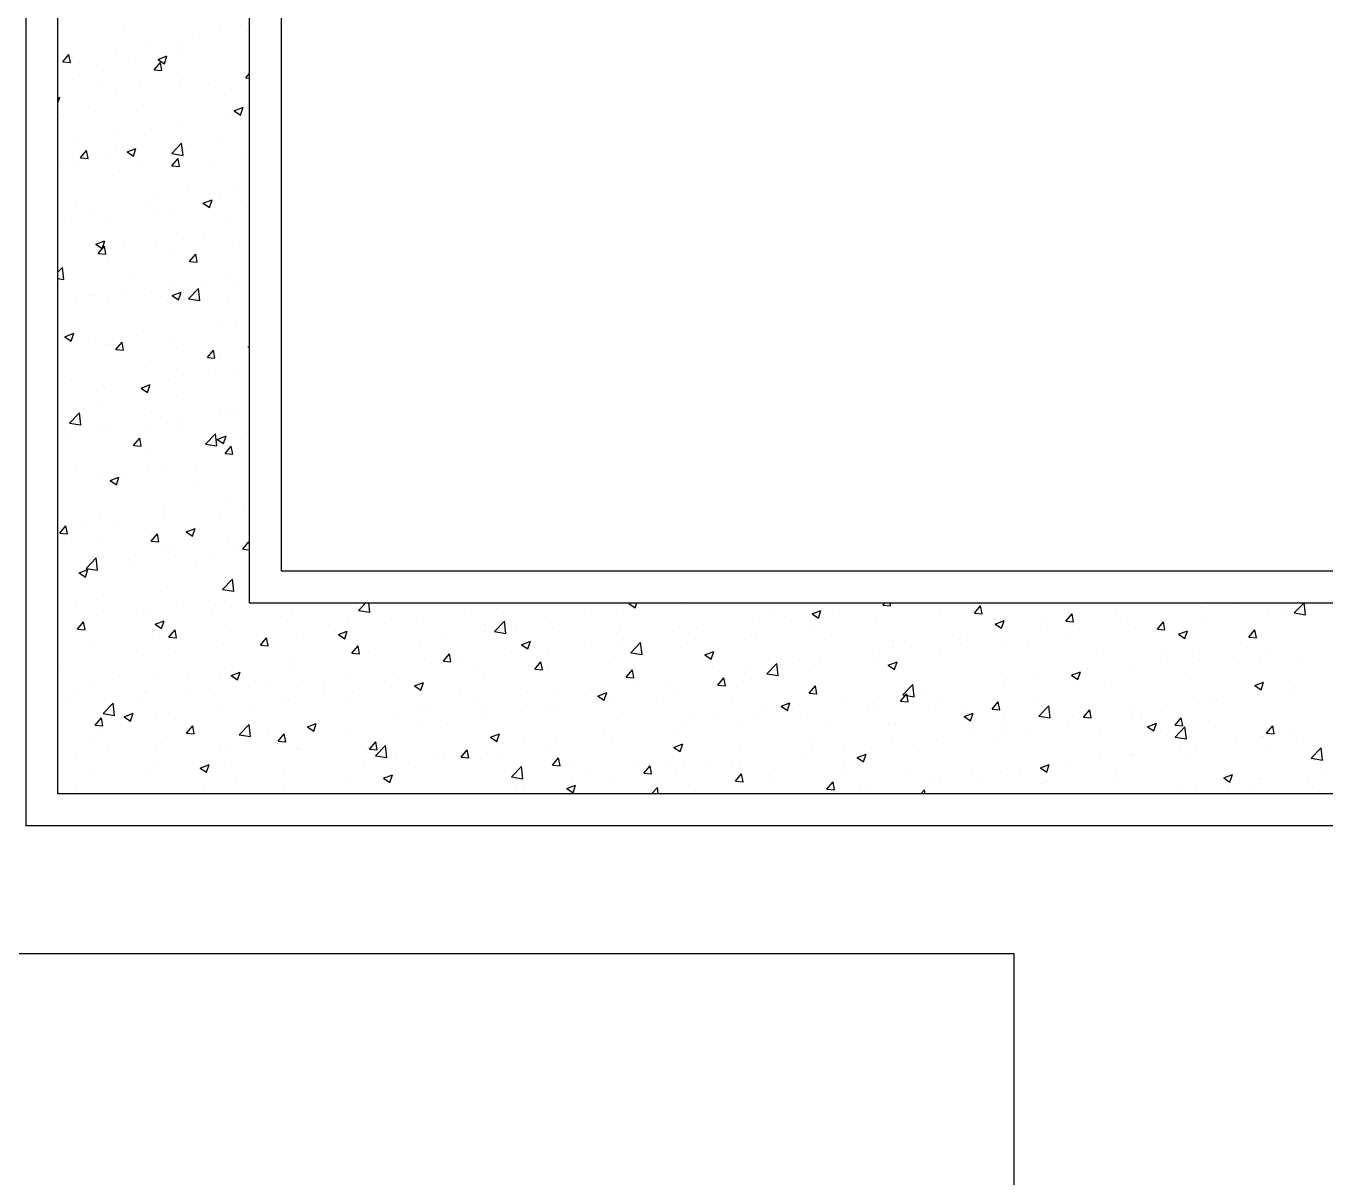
# Model space of a CAD drawing. Header units: inches. Extents: x 182687 to 187672, y -88924 to -84846.
# Drawn here: x 182908.87 to 182948.77, y -87516.25 to -87480.92 of the extents above; entities that cross this region are included whole.
import ezdxf

# ---------------------------------------------------------------- set-up
doc = ezdxf.new("R2010")
doc.units = ezdxf.units.IN
doc.header["$MEASUREMENT"] = 0

msp = doc.modelspace()

# ---------------------------------------------------------------- linework, layer by layer
for p, q in [((182908.874, -87505.468), (182908.874, -87435.033)), ((182909.852, -87504.489), (182909.852, -87436.011)), ((182915.722, -87441.881), (182915.722, -87498.62)), ((182916.7, -87442.859), (182916.7, -87497.642)), ((182916.7, -87497.642), (182971.483, -87497.642)), ((182915.722, -87498.62), (182972.461, -87498.62)), ((182978.33, -87504.489), (182909.852, -87504.489)), ((182979.309, -87505.468), (182908.874, -87505.468))]:
    msp.add_line(p, q)
at = {"linetype": 'Continuous'}
for p, q in [((182911.903, -87481.081), (182911.903, -87481.081)), ((182913.633, -87481.35), (182913.633, -87481.35)), ((182913.992, -87481.17), (182913.992, -87481.17)), ((182914.854, -87481.087), (182914.854, -87481.087)), ((182915.666, -87481.056), (182915.666, -87481.056)), ((182911.657, -87481.6), (182911.657, -87481.6)), ((182912.572, -87481.479), (182912.572, -87481.479)), ((182910.003, -87482.016), (182910.192, -87481.791)), ((182910.003, -87482.016), (182910.237, -87482.036)), ((182910.237, -87482.036), (182910.192, -87481.791)), ((182910.29, -87481.87), (182910.29, -87481.87)), ((182911.051, -87482.123), (182911.051, -87482.123)), ((182912.03, -87481.994), (182912.03, -87481.994)), ((182912.81, -87482.261), (182912.999, -87482.036)), ((182912.926, -87481.942), (182913.2, -87481.837)), ((182912.926, -87481.942), (182913.12, -87482.074)), ((182913.044, -87482.282), (182912.999, -87482.036)), ((182913.12, -87482.074), (182913.2, -87481.837)), ((182913.512, -87481.799), (182913.512, -87481.799)), ((182910.3, -87482.545), (182910.3, -87482.545)), ((182912.81, -87482.261), (182913.044, -87482.282)), ((182913.51, -87482.338), (182913.51, -87482.338)), ((182915.617, -87482.507), (182915.722, -87482.382)), ((182915.617, -87482.507), (182915.722, -87482.516)), ((182915.618, -87482.359), (182915.618, -87482.359)), ((182911.228, -87482.729), (182911.228, -87482.729)), ((182911.609, -87482.903), (182911.609, -87482.903)), ((182912.389, -87482.633), (182912.389, -87482.633)), ((182913.586, -87482.652), (182913.586, -87482.652)), ((182914.478, -87482.721), (182914.478, -87482.721)), ((182909.852, -87483.122), (182909.912, -87483.099)), ((182909.852, -87483.277), (182909.912, -87483.099)), ((182912.483, -87483.342), (182912.483, -87483.342)), ((182914.954, -87483.017), (182914.954, -87483.017)), ((182910.021, -87483.666), (182910.021, -87483.666)), ((182911.001, -87483.537), (182911.001, -87483.537)), ((182915.004, -87483.707), (182915.004, -87483.707)), ((182915.261, -87483.518), (182915.535, -87483.413)), ((182915.261, -87483.518), (182915.456, -87483.649)), ((182915.456, -87483.649), (182915.535, -87483.413)), ((182915.571, -87483.661), (182915.571, -87483.661)), ((182912.722, -87484.099), (182912.722, -87484.099)), ((182913.538, -87483.955), (182913.538, -87483.955)), ((182910.44, -87484.491), (182910.44, -87484.491)), ((182911.562, -87484.205), (182911.562, -87484.205)), ((182913.345, -87484.833), (182913.649, -87484.515)), ((182913.693, -87484.887), (182913.649, -87484.515)), ((182914.904, -87484.431), (182914.904, -87484.431)), ((182910.546, -87484.959), (182910.735, -87484.734)), ((182910.78, -87484.98), (182910.735, -87484.734)), ((182911.453, -87484.885), (182911.453, -87484.885)), ((182911.627, -87484.632), (182911.627, -87484.632)), ((182911.974, -87484.78), (182912.248, -87484.675)), ((182911.974, -87484.78), (182912.168, -87484.911)), ((182912.168, -87484.911), (182912.248, -87484.675)), ((182913.345, -87484.833), (182913.693, -87484.887)), ((182913.716, -87484.721), (182913.716, -87484.721)), ((182913.925, -87484.56), (182913.925, -87484.56)), ((182909.971, -87485.081), (182909.971, -87485.081)), ((182910.363, -87485.07), (182910.363, -87485.07)), ((182910.546, -87484.959), (182910.78, -87484.979)), ((182912.452, -87485.158), (182912.452, -87485.158)), ((182913.353, -87485.205), (182913.542, -87484.98)), ((182913.353, -87485.205), (182913.587, -87485.225)), ((182913.491, -87485.257), (182913.491, -87485.257)), ((182913.587, -87485.225), (182913.542, -87484.98)), ((182914.541, -87485.246), (182914.541, -87485.246)), ((182915.523, -87484.964), (182915.523, -87484.964)), ((182911.514, -87485.508), (182911.514, -87485.508)), ((182912.895, -87486.103), (182912.895, -87486.103)), ((182913.875, -87485.975), (182913.875, -87485.975)), ((182914.843, -87486.042), (182914.843, -87486.042)), ((182915.357, -87485.779), (182915.357, -87485.779)), ((182910.424, -87486.429), (182910.424, -87486.429)), ((182912.561, -87486.434), (182912.561, -87486.434)), ((182914.309, -87486.355), (182914.583, -87486.25)), ((182914.309, -87486.355), (182914.504, -87486.487)), ((182914.504, -87486.487), (182914.583, -87486.25)), ((182915.476, -87486.267), (182915.476, -87486.267)), ((182910.279, -87486.825), (182910.279, -87486.825)), ((182910.848, -87486.622), (182910.848, -87486.622)), ((182911.467, -87486.811), (182911.467, -87486.811)), ((182912.937, -87486.71), (182912.937, -87486.71)), ((182913.443, -87486.56), (182913.443, -87486.56)), ((182915.026, -87486.798), (182915.026, -87486.798)), ((182913.498, -87487.293), (182913.498, -87487.293)), ((182914.328, -87487.323), (182914.328, -87487.323)), ((182911.021, -87487.618), (182911.295, -87487.512)), ((182911.021, -87487.618), (182911.216, -87487.749)), ((182911.089, -87487.902), (182911.278, -87487.678)), ((182911.216, -87487.749), (182911.295, -87487.512)), ((182911.216, -87487.684), (182911.216, -87487.684)), ((182911.323, -87487.923), (182911.278, -87487.678)), ((182911.866, -87487.647), (182911.866, -87487.647)), ((182912.846, -87487.518), (182912.846, -87487.518)), ((182915.428, -87487.569), (182915.428, -87487.569)), ((182911.089, -87487.902), (182911.323, -87487.923)), ((182911.419, -87488.113), (182911.419, -87488.113)), ((182913.396, -87487.863), (182913.396, -87487.863)), ((182913.896, -87488.148), (182914.084, -87487.923)), ((182914.13, -87488.168), (182914.084, -87487.923)), ((182909.852, -87488.473), (182909.992, -87488.327)), ((182910.035, -87488.699), (182909.992, -87488.327)), ((182913.896, -87488.148), (182914.13, -87488.168)), ((182909.852, -87488.67), (182910.035, -87488.699)), ((182910.086, -87488.621), (182910.086, -87488.621)), ((182912.175, -87488.709), (182912.175, -87488.709)), ((182913.298, -87488.866), (182913.298, -87488.866)), ((182914.264, -87488.798), (182914.264, -87488.798)), ((182914.993, -87488.662), (182914.993, -87488.662)), ((182915.38, -87488.872), (182915.38, -87488.872)), ((182910.837, -87489.19), (182910.837, -87489.19)), ((182910.911, -87489.147), (182910.911, -87489.147)), ((182911.816, -87489.061), (182911.816, -87489.061)), ((182912.711, -87489.054), (182912.711, -87489.054)), ((182913, -87489.235), (182913, -87489.235)), ((182913.348, -87489.165), (182913.348, -87489.165)), ((182913.357, -87489.193), (182913.631, -87489.088)), ((182913.357, -87489.193), (182913.552, -87489.324)), ((182913.552, -87489.324), (182913.631, -87489.088)), ((182913.863, -87489.292), (182914.168, -87488.975)), ((182913.863, -87489.292), (182914.211, -87489.346)), ((182914.211, -87489.346), (182914.168, -87488.975)), ((182915.089, -87489.323), (182915.089, -87489.323)), ((182910.429, -87489.446), (182910.429, -87489.446)), ((182911.371, -87489.416), (182911.371, -87489.416)), ((182914.74, -87490.084), (182914.74, -87490.084)), ((182915.72, -87489.955), (182915.72, -87489.955)), ((182910.069, -87490.455), (182910.343, -87490.35)), ((182910.069, -87490.455), (182910.264, -87490.586)), ((182910.264, -87490.586), (182910.343, -87490.35)), ((182912.269, -87490.409), (182912.269, -87490.409)), ((182913.3, -87490.468), (182913.3, -87490.468)), ((182915.333, -87490.175), (182915.333, -87490.175)), ((182910.787, -87490.605), (182910.787, -87490.605)), ((182911.324, -87490.718), (182911.324, -87490.718)), ((182911.397, -87490.698), (182911.397, -87490.698)), ((182911.632, -87490.846), (182911.821, -87490.621)), ((182911.632, -87490.846), (182911.866, -87490.866)), ((182911.866, -87490.866), (182911.821, -87490.621)), ((182913.485, -87490.787), (182913.485, -87490.787)), ((182914.439, -87491.091), (182914.627, -87490.866)), ((182914.673, -87491.112), (182914.627, -87490.867)), ((182915.574, -87490.875), (182915.574, -87490.875)), ((182915.693, -87490.769), (182915.722, -87490.757)), ((182915.693, -87490.769), (182915.722, -87490.788)), ((182914.439, -87491.091), (182914.673, -87491.112)), ((182914.831, -87490.997), (182914.831, -87490.997)), ((182912.549, -87491.389), (182912.549, -87491.389)), ((182913.711, -87491.627), (182913.711, -87491.627)), ((182914.69, -87491.499), (182914.69, -87491.499)), ((182915.285, -87491.477), (182915.285, -87491.477)), ((182910.267, -87491.78), (182910.267, -87491.78)), ((182911.239, -87491.953), (182911.239, -87491.953)), ((182911.276, -87492.021), (182911.276, -87492.021)), ((182912.405, -87492.031), (182912.679, -87491.925)), ((182912.405, -87492.031), (182912.6, -87492.162)), ((182912.6, -87492.162), (182912.679, -87491.925)), ((182913.253, -87491.771), (182913.253, -87491.771)), ((182913.487, -87492.248), (182913.487, -87492.248)), ((182910.206, -87493.104), (182910.511, -87492.787)), ((182910.554, -87493.158), (182910.511, -87492.787)), ((182910.635, -87492.698), (182910.635, -87492.698)), ((182911.205, -87492.64), (182911.205, -87492.64)), ((182912.723, -87492.786), (182912.723, -87492.786)), ((182914.812, -87492.874), (182914.812, -87492.874)), ((182915.143, -87492.847), (182915.143, -87492.847)), ((182915.238, -87492.78), (182915.238, -87492.78)), ((182910.206, -87493.104), (182910.554, -87493.158)), ((182911.46, -87493.224), (182911.46, -87493.224)), ((182912.681, -87493.171), (182912.681, -87493.171)), ((182913.205, -87493.073), (182913.205, -87493.073)), ((182913.549, -87493.312), (182913.549, -87493.312)), ((182913.661, -87493.042), (182913.661, -87493.042)), ((182910.21, -87493.496), (182910.21, -87493.496)), ((182911.229, -87493.324), (182911.229, -87493.324)), ((182912.175, -87493.789), (182912.364, -87493.564)), ((182912.409, -87493.81), (182912.364, -87493.564)), ((182914.382, -87493.752), (182914.687, -87493.434)), ((182914.73, -87493.806), (182914.687, -87493.434)), ((182914.741, -87493.606), (182915.015, -87493.501)), ((182914.741, -87493.606), (182914.935, -87493.737)), ((182914.935, -87493.737), (182915.015, -87493.501)), ((182914.981, -87493.617), (182914.981, -87493.617)), ((182915.637, -87493.4), (182915.637, -87493.4)), ((182912.175, -87493.789), (182912.409, -87493.81)), ((182912.699, -87494.009), (182912.699, -87494.009)), ((182914.382, -87493.752), (182914.73, -87493.806)), ((182914.982, -87494.035), (182915.17, -87493.81)), ((182914.982, -87494.035), (182915.216, -87494.055)), ((182915.216, -87494.055), (182915.17, -87493.81)), ((182915.19, -87494.082), (182915.19, -87494.082)), ((182910.417, -87494.401), (182910.417, -87494.401)), ((182913.158, -87494.376), (182913.158, -87494.376)), ((182914.113, -87494.39), (182914.113, -87494.39)), ((182909.856, -87494.687), (182909.856, -87494.687)), ((182911.181, -87494.626), (182911.181, -87494.626)), ((182911.453, -87494.868), (182911.727, -87494.763)), ((182911.453, -87494.868), (182911.648, -87494.999)), ((182911.648, -87494.999), (182911.727, -87494.763)), ((182911.652, -87494.714), (182911.652, -87494.714)), ((182911.945, -87494.775), (182911.945, -87494.775)), ((182912.631, -87494.585), (182912.631, -87494.585)), ((182914.034, -87494.863), (182914.034, -87494.863)), ((182913.11, -87495.679), (182913.11, -87495.679)), ((182915.142, -87495.385), (182915.142, -87495.385)), ((182915.555, -87495.608), (182915.555, -87495.608)), ((182911.134, -87495.929), (182911.134, -87495.929)), ((182913.084, -87495.933), (182913.084, -87495.933)), ((182914.82, -87495.952), (182914.82, -87495.952)), ((182909.911, -87496.487), (182910.1, -87496.262)), ((182909.911, -87496.487), (182910.145, -87496.507)), ((182910.145, -87496.507), (182910.1, -87496.262)), ((182910.622, -87496.258), (182910.622, -87496.258)), ((182911.602, -87496.129), (182911.602, -87496.129)), ((182912.538, -87496.344), (182912.538, -87496.344)), ((182912.718, -87496.732), (182912.907, -87496.508)), ((182912.952, -87496.753), (182912.907, -87496.508)), ((182913.789, -87496.444), (182914.063, -87496.338)), ((182913.789, -87496.444), (182913.983, -87496.575)), ((182913.983, -87496.575), (182914.063, -87496.338)), ((182910.256, -87496.735), (182910.256, -87496.735)), ((182911.183, -87496.775), (182911.183, -87496.775)), ((182912.718, -87496.732), (182912.952, -87496.753)), ((182913.272, -87496.863), (182913.272, -87496.863)), ((182915.095, -87496.688), (182915.095, -87496.688)), ((182915.525, -87496.978), (182915.713, -87496.753)), ((182915.722, -87496.799), (182915.713, -87496.753)), ((182909.919, -87497.212), (182909.919, -87497.212)), ((182910.725, -87497.564), (182911.03, -87497.246)), ((182911.073, -87497.618), (182911.03, -87497.246)), ((182911.086, -87497.232), (182911.086, -87497.232)), ((182912.008, -87497.3), (182912.008, -87497.3)), ((182913.062, -87496.981), (182913.062, -87496.981)), ((182913.475, -87497.203), (182913.475, -87497.203)), ((182914.526, -87497.151), (182914.526, -87497.151)), ((182915.361, -87496.951), (182915.361, -87496.951)), ((182915.505, -87497.022), (182915.505, -87497.022)), ((182915.525, -87496.978), (182915.722, -87496.995)), ((182910.501, -87497.706), (182910.775, -87497.601)), ((182910.501, -87497.706), (182910.696, -87497.837)), ((182910.573, -87497.672), (182910.573, -87497.672)), ((182910.696, -87497.837), (182910.775, -87497.601)), ((182910.725, -87497.564), (182911.073, -87497.618)), ((182911.193, -87497.595), (182911.193, -87497.595)), ((182912.055, -87497.477), (182912.055, -87497.477)), ((182914.097, -87497.389), (182914.097, -87497.389)), ((182914.901, -87498.211), (182915.206, -87497.894)), ((182915.047, -87497.99), (182915.047, -87497.99)), ((182915.249, -87498.265), (182915.206, -87497.894)), ((182913.015, -87498.284), (182913.015, -87498.284)), ((182914.901, -87498.211), (182915.249, -87498.265)), ((182910.404, -87498.764), (182910.404, -87498.764)), ((182911.038, -87498.534), (182911.038, -87498.534)), ((182912.493, -87498.852), (182912.493, -87498.852)), ((182913.496, -87498.695), (182913.496, -87498.695)), ((182914.476, -87498.566), (182914.476, -87498.566)), ((182914.97, -87498.572), (182914.97, -87498.572)), ((182918.985, -87498.767), (182918.985, -87498.767)), ((182919.077, -87498.859), (182919.307, -87498.62)), ((182919.077, -87498.859), (182919.425, -87498.913)), ((182919.425, -87498.913), (182919.391, -87498.62)), ((182923.312, -87498.81), (182923.312, -87498.81)), ((182927.372, -87498.646), (182927.439, -87498.62)), ((182927.372, -87498.646), (182927.566, -87498.777)), ((182927.566, -87498.777), (182927.619, -87498.62)), ((182928.997, -87498.681), (182928.997, -87498.681)), ((182932.995, -87498.959), (182933.269, -87498.854)), ((182933.19, -87499.091), (182933.269, -87498.854)), ((182933.631, -87498.86), (182933.631, -87498.86)), ((182934.002, -87498.633), (182934.002, -87498.633)), ((182935.171, -87498.697), (182935.236, -87498.62)), ((182935.171, -87498.697), (182935.405, -87498.717)), ((182935.405, -87498.717), (182935.387, -87498.62)), ((182937.978, -87498.942), (182938.167, -87498.718)), ((182938.212, -87498.963), (182938.167, -87498.718)), ((182938.976, -87498.621), (182938.976, -87498.621)), ((182942.342, -87498.827), (182942.342, -87498.827)), ((182943.341, -87498.624), (182943.341, -87498.624)), ((182944.938, -87498.779), (182944.938, -87498.779)), ((182945.43, -87498.712), (182945.43, -87498.712)), ((182945.918, -87498.65), (182945.918, -87498.65)), ((182946.956, -87498.828), (182946.956, -87498.828)), ((182947.519, -87498.801), (182947.519, -87498.801)), ((182947.792, -87498.933), (182948.092, -87498.62)), ((182948.139, -87498.987), (182948.097, -87498.62)), ((182910.454, -87499.43), (182910.643, -87499.205)), ((182910.688, -87499.451), (182910.643, -87499.205)), ((182911.025, -87499.02), (182911.025, -87499.02)), ((182912.688, -87498.964), (182912.688, -87498.964)), ((182912.837, -87499.281), (182913.111, -87499.176)), ((182912.837, -87499.281), (182913.031, -87499.412)), ((182913.031, -87499.412), (182913.111, -87499.176)), ((182914.582, -87498.94), (182914.582, -87498.94)), ((182915, -87499.293), (182915, -87499.293)), ((182916.671, -87499.029), (182916.671, -87499.029)), ((182917.009, -87499.017), (182917.009, -87499.017)), ((182918.76, -87499.117), (182918.76, -87499.117)), ((182919.862, -87499.265), (182919.862, -87499.265)), ((182920.849, -87499.205), (182920.849, -87499.205)), ((182922.333, -87498.939), (182922.333, -87498.939)), ((182922.938, -87499.293), (182922.938, -87499.293)), ((182923.253, -87499.507), (182923.558, -87499.189)), ((182923.601, -87499.561), (182923.558, -87499.189)), ((182924.956, -87499.25), (182924.956, -87499.25)), ((182926.218, -87498.948), (182926.218, -87498.948)), ((182926.988, -87498.957), (182926.988, -87498.957)), ((182931.169, -87499.184), (182931.169, -87499.184)), ((182931.72, -87499.024), (182931.72, -87499.024)), ((182932.149, -87499.055), (182932.149, -87499.055)), ((182932.995, -87498.959), (182933.19, -87499.091)), ((182934.968, -87499.164), (182934.968, -87499.164)), ((182936.944, -87498.914), (182936.944, -87498.914)), ((182937.978, -87498.942), (182938.212, -87498.963)), ((182938.619, -87499.273), (182938.893, -87499.167)), ((182938.619, -87499.273), (182938.813, -87499.404)), ((182938.813, -87499.404), (182938.893, -87499.167)), ((182940.06, -87499.218), (182940.06, -87499.218)), ((182940.785, -87499.188), (182940.973, -87498.963)), ((182940.785, -87499.188), (182941.019, -87499.208)), ((182941.019, -87499.208), (182940.973, -87498.963)), ((182940.985, -87499.299), (182940.985, -87499.299)), ((182942.467, -87499.104), (182942.467, -87499.104)), ((182943.591, -87499.434), (182943.78, -87499.209)), ((182943.825, -87499.454), (182943.78, -87499.209)), ((182944.947, -87499.104), (182944.947, -87499.104)), ((182947.791, -87498.933), (182948.139, -87498.987)), ((182910.406, -87499.356), (182910.406, -87499.356)), ((182910.454, -87499.43), (182910.688, -87499.451)), ((182912.967, -87499.586), (182912.967, -87499.586)), ((182913.261, -87499.676), (182913.45, -87499.451)), ((182913.261, -87499.676), (182913.495, -87499.696)), ((182913.495, -87499.696), (182913.45, -87499.451)), ((182916.068, -87499.921), (182916.256, -87499.697)), ((182916.301, -87499.942), (182916.256, -87499.697)), ((182917.4, -87499.589), (182917.4, -87499.589)), ((182918.38, -87499.46), (182918.38, -87499.46)), ((182918.46, -87499.595), (182918.734, -87499.489)), ((182918.46, -87499.595), (182918.655, -87499.726)), ((182918.655, -87499.726), (182918.734, -87499.489)), ((182922.979, -87499.501), (182922.979, -87499.501)), ((182923.253, -87499.507), (182923.601, -87499.561)), ((182923.936, -87499.34), (182923.936, -87499.34)), ((182925.027, -87499.382), (182925.027, -87499.382)), ((182927.115, -87499.47), (182927.115, -87499.47)), ((182928.698, -87499.509), (182928.698, -87499.509)), ((182929.204, -87499.558), (182929.204, -87499.558)), ((182929.438, -87499.416), (182929.438, -87499.416)), ((182931.293, -87499.646), (182931.293, -87499.646)), ((182932.959, -87499.44), (182932.959, -87499.44)), ((182937.778, -87499.61), (182937.778, -87499.61)), ((182940.005, -87499.428), (182940.005, -87499.428)), ((182940.938, -87499.648), (182940.938, -87499.648)), ((182942.915, -87499.397), (182942.915, -87499.397)), ((182943.591, -87499.434), (182943.825, -87499.454)), ((182944.242, -87499.586), (182944.516, -87499.481)), ((182944.242, -87499.586), (182944.437, -87499.717)), ((182944.437, -87499.717), (182944.516, -87499.481)), ((182946.398, -87499.679), (182946.587, -87499.454)), ((182946.398, -87499.679), (182946.632, -87499.7)), ((182946.632, -87499.7), (182946.587, -87499.454)), ((182910.991, -87499.837), (182910.991, -87499.837)), ((182914.929, -87499.914), (182914.929, -87499.914)), ((182916.068, -87499.921), (182916.301, -87499.942)), ((182918.874, -87500.167), (182919.063, -87499.942)), ((182918.938, -87500.07), (182918.938, -87500.07)), ((182919.108, -87500.187), (182919.063, -87499.942)), ((182920.97, -87499.776), (182920.97, -87499.776)), ((182921.654, -87499.732), (182921.654, -87499.732)), ((182924.084, -87499.908), (182924.358, -87499.803)), ((182924.084, -87499.908), (182924.278, -87500.039)), ((182924.278, -87500.039), (182924.358, -87499.803)), ((182926.236, -87499.833), (182926.236, -87499.833)), ((182927.156, -87499.808), (182927.156, -87499.808)), ((182927.216, -87499.704), (182927.216, -87499.704)), ((182927.43, -87500.154), (182927.734, -87499.837)), ((182927.777, -87500.208), (182927.734, -87499.837)), ((182928.95, -87499.984), (182928.95, -87499.984)), ((182930.926, -87499.733), (182930.926, -87499.733)), ((182933.382, -87499.735), (182933.382, -87499.735)), ((182935.073, -87500.078), (182935.073, -87500.078)), ((182935.471, -87499.823), (182935.471, -87499.823)), ((182935.496, -87500.002), (182935.496, -87500.002)), ((182936.052, -87499.949), (182936.052, -87499.949)), ((182937.534, -87499.754), (182937.534, -87499.754)), ((182937.56, -87499.911), (182937.56, -87499.911)), ((182938.929, -87499.923), (182938.929, -87499.923)), ((182939.649, -87499.999), (182939.649, -87499.999)), ((182941.738, -87500.088), (182941.738, -87500.088)), ((182946.371, -87499.998), (182946.371, -87499.998)), ((182912.467, -87500.238), (182912.467, -87500.238)), ((182913.447, -87500.109), (182913.447, -87500.109)), ((182916.961, -87500.32), (182916.961, -87500.32)), ((182918.874, -87500.167), (182919.108, -87500.187)), ((182919.372, -87500.124), (182919.372, -87500.124)), ((182921.303, -87500.483), (182921.303, -87500.483)), ((182921.681, -87500.412), (182921.87, -87500.188)), ((182921.681, -87500.412), (182921.915, -87500.433)), ((182921.915, -87500.433), (182921.87, -87500.188)), ((182922.283, -87500.354), (182922.283, -87500.354)), ((182923.765, -87500.159), (182923.765, -87500.159)), ((182924.488, -87500.658), (182924.676, -87500.433)), ((182924.722, -87500.679), (182924.676, -87500.433)), ((182924.874, -87500.199), (182924.874, -87500.199)), ((182926.941, -87500.259), (182926.941, -87500.259)), ((182927.429, -87500.154), (182927.777, -87500.208)), ((182929.707, -87500.221), (182929.981, -87500.116)), ((182929.707, -87500.221), (182929.902, -87500.353)), ((182929.902, -87500.353), (182929.981, -87500.116)), ((182931.606, -87500.802), (182931.91, -87500.484)), ((182931.954, -87500.856), (182931.91, -87500.484)), ((182932.601, -87500.403), (182932.601, -87500.403)), ((182933.214, -87500.394), (182933.214, -87500.394)), ((182934.92, -87500.467), (182934.92, -87500.467)), ((182935.331, -87500.535), (182935.605, -87500.43)), ((182935.525, -87500.666), (182935.605, -87500.43)), ((182936.897, -87500.217), (182936.897, -87500.217)), ((182943.826, -87500.176), (182943.826, -87500.176)), ((182943.909, -87500.322), (182943.909, -87500.322)), ((182944.889, -87500.193), (182944.889, -87500.193)), ((182944.899, -87500.406), (182944.899, -87500.406)), ((182945.915, -87500.264), (182945.915, -87500.264)), ((182946.745, -87500.378), (182946.745, -87500.378)), ((182946.908, -87500.131), (182946.908, -87500.131)), ((182948.004, -87500.352), (182948.004, -87500.352)), ((182909.996, -87500.563), (182909.996, -87500.563)), ((182911.731, -87500.852), (182911.731, -87500.852)), ((182912.92, -87500.889), (182912.92, -87500.889)), ((182914.952, -87500.596), (182914.952, -87500.596)), ((182915.172, -87500.857), (182915.446, -87500.751)), ((182915.172, -87500.857), (182915.367, -87500.988)), ((182915.367, -87500.988), (182915.446, -87500.751)), ((182917.09, -87500.515), (182917.09, -87500.515)), ((182918.832, -87500.808), (182918.832, -87500.808)), ((182922.592, -87500.591), (182922.592, -87500.591)), ((182922.932, -87500.803), (182922.932, -87500.803)), ((182924.488, -87500.658), (182924.722, -87500.679)), ((182924.908, -87500.553), (182924.908, -87500.553)), ((182927.294, -87500.904), (182927.483, -87500.679)), ((182927.528, -87500.924), (182927.483, -87500.679)), ((182930.14, -87500.727), (182930.14, -87500.727)), ((182930.932, -87500.785), (182930.932, -87500.785)), ((182931.119, -87500.598), (182931.119, -87500.598)), ((182931.606, -87500.802), (182931.954, -87500.856)), ((182932.911, -87500.743), (182932.911, -87500.743)), ((182935.331, -87500.535), (182935.525, -87500.666)), ((182939.956, -87500.843), (182939.956, -87500.843)), ((182940.954, -87500.848), (182941.228, -87500.743)), ((182940.954, -87500.848), (182941.149, -87500.979)), ((182941.149, -87500.979), (182941.228, -87500.743)), ((182941.438, -87500.648), (182941.438, -87500.648)), ((182942.867, -87500.7), (182942.867, -87500.7)), ((182944.463, -87500.77), (182944.463, -87500.77)), ((182910.468, -87501.289), (182910.468, -87501.289)), ((182910.943, -87501.14), (182910.943, -87501.14)), ((182913.82, -87500.94), (182913.82, -87500.94)), ((182914.808, -87500.907), (182914.808, -87500.907)), ((182915.909, -87501.028), (182915.909, -87501.028)), ((182916.371, -87501.132), (182916.371, -87501.132)), ((182917.35, -87501.003), (182917.35, -87501.003)), ((182917.998, -87501.116), (182917.998, -87501.116)), ((182920.087, -87501.205), (182920.087, -87501.205)), ((182920.31, -87500.983), (182920.31, -87500.983)), ((182920.796, -87501.17), (182921.07, -87501.065)), ((182920.796, -87501.17), (182920.991, -87501.301)), ((182920.923, -87501.079), (182920.923, -87501.079)), ((182920.99, -87501.301), (182921.07, -87501.065)), ((182922.176, -87501.293), (182922.176, -87501.293)), ((182926.186, -87501.248), (182926.186, -87501.248)), ((182927.294, -87500.904), (182927.528, -87500.924)), ((182927.668, -87501.052), (182927.668, -87501.052)), ((182928.65, -87501.177), (182928.65, -87501.177)), ((182928.902, -87501.287), (182928.902, -87501.287)), ((182930.101, -87501.149), (182930.29, -87500.924)), ((182930.101, -87501.149), (182930.335, -87501.17)), ((182930.335, -87501.17), (182930.29, -87500.924)), ((182930.879, -87501.036), (182930.879, -87501.036)), ((182932.908, -87501.395), (182933.096, -87501.17)), ((182933.142, -87501.415), (182933.096, -87501.17)), ((182935.782, -87501.45), (182936.087, -87501.132)), ((182936.13, -87501.504), (182936.087, -87501.132)), ((182938.881, -87501.226), (182938.881, -87501.226)), ((182938.976, -87500.972), (182938.976, -87500.972)), ((182940.89, -87500.95), (182940.89, -87500.95)), ((182942.181, -87501.162), (182942.181, -87501.162)), ((182946.578, -87501.161), (182946.852, -87501.056)), ((182946.578, -87501.161), (182946.773, -87501.293)), ((182946.773, -87501.293), (182946.852, -87501.056)), ((182947.683, -87501.237), (182947.683, -87501.237)), ((182947.812, -87501.216), (182947.812, -87501.216)), ((182910.244, -87501.69), (182910.244, -87501.69)), ((182912.417, -87501.653), (182912.417, -87501.653)), ((182912.526, -87501.299), (182912.526, -87501.299)), ((182912.556, -87501.377), (182912.556, -87501.377)), ((182913.899, -87501.457), (182913.899, -87501.457)), ((182914.645, -87501.465), (182914.645, -87501.465)), ((182916.734, -87501.554), (182916.734, -87501.554)), ((182916.914, -87501.623), (182916.914, -87501.623)), ((182918.028, -87501.375), (182918.028, -87501.375)), ((182918.823, -87501.642), (182918.823, -87501.642)), ((182918.89, -87501.372), (182918.89, -87501.372)), ((182924.265, -87501.381), (182924.265, -87501.381)), ((182925.207, -87501.377), (182925.207, -87501.377)), ((182926.353, -87501.469), (182926.353, -87501.469)), ((182926.368, -87501.569), (182926.368, -87501.569)), ((182926.419, -87501.483), (182926.693, -87501.378)), ((182926.419, -87501.483), (182926.614, -87501.615)), ((182926.614, -87501.615), (182926.693, -87501.378)), ((182926.893, -87501.562), (182926.893, -87501.562)), ((182928.442, -87501.558), (182928.442, -87501.558)), ((182930.531, -87501.646), (182930.531, -87501.646)), ((182932.043, -87501.797), (182932.317, -87501.692)), ((182932.238, -87501.928), (182932.317, -87501.692)), ((182932.908, -87501.395), (182933.142, -87501.415)), ((182934.043, -87501.621), (182934.043, -87501.621)), ((182935.023, -87501.492), (182935.023, -87501.492)), ((182935.714, -87501.64), (182935.903, -87501.415)), ((182935.714, -87501.64), (182935.948, -87501.661)), ((182935.782, -87501.45), (182936.13, -87501.504)), ((182935.948, -87501.661), (182935.903, -87501.415)), ((182936.505, -87501.297), (182936.505, -87501.297)), ((182936.849, -87501.519), (182936.849, -87501.519)), ((182938.521, -87501.886), (182938.71, -87501.661)), ((182938.755, -87501.906), (182938.71, -87501.661)), ((182939.899, -87501.553), (182939.899, -87501.553)), ((182945.341, -87501.542), (182945.341, -87501.542)), ((182945.401, -87501.629), (182945.401, -87501.629)), ((182946.861, -87501.434), (182946.861, -87501.434)), ((182911.244, -87502.023), (182911.548, -87501.705)), ((182911.244, -87502.023), (182911.592, -87502.077)), ((182911.438, -87501.781), (182911.438, -87501.781)), ((182911.592, -87502.077), (182911.548, -87501.706)), ((182911.884, -87502.119), (182912.158, -87502.014)), ((182912.079, -87502.25), (182912.158, -87502.014)), ((182914.905, -87501.898), (182914.905, -87501.898)), ((182915.746, -87501.766), (182915.746, -87501.766)), ((182920.274, -87502.026), (182920.274, -87502.026)), ((182920.912, -87501.73), (182920.912, -87501.73)), ((182921.254, -87501.897), (182921.254, -87501.897)), ((182922.736, -87501.702), (182922.736, -87501.702)), ((182923.001, -87501.818), (182923.001, -87501.818)), ((182924.086, -87501.96), (182924.086, -87501.96)), ((182924.861, -87501.855), (182924.861, -87501.855)), ((182925.09, -87501.907), (182925.09, -87501.907)), ((182927.178, -87501.995), (182927.178, -87501.995)), ((182929.267, -87502.083), (182929.267, -87502.083)), ((182931.572, -87501.946), (182931.572, -87501.946)), ((182932.043, -87501.797), (182932.238, -87501.928)), ((182932.62, -87501.734), (182932.62, -87501.734)), ((182932.863, -87502.045), (182932.863, -87502.045)), ((182934.709, -87501.822), (182934.709, -87501.822)), ((182934.872, -87501.77), (182934.872, -87501.77)), ((182936.798, -87501.911), (182936.798, -87501.911)), ((182937.617, -87501.945), (182937.617, -87501.945)), ((182937.667, -87502.11), (182937.941, -87502.005)), ((182937.861, -87502.241), (182937.94, -87502.005)), ((182938.521, -87501.886), (182938.755, -87501.906)), ((182938.887, -87501.999), (182938.887, -87501.999)), ((182939.958, -87502.097), (182940.263, -87501.78)), ((182940.306, -87502.151), (182940.263, -87501.78)), ((182940.976, -87502.087), (182940.976, -87502.087)), ((182941.328, -87502.131), (182941.516, -87501.907)), ((182941.562, -87502.152), (182941.516, -87501.907)), ((182942.819, -87502.002), (182942.819, -87502.002)), ((182942.88, -87501.866), (182942.88, -87501.866)), ((182943.119, -87502.021), (182943.119, -87502.021)), ((182943.859, -87501.737), (182943.859, -87501.737)), ((182944.852, -87501.709), (182944.852, -87501.709)), ((182910.896, -87502.442), (182910.896, -87502.442)), ((182910.997, -87502.374), (182911.186, -87502.149)), ((182910.997, -87502.374), (182911.231, -87502.394)), ((182911.231, -87502.394), (182911.186, -87502.149)), ((182911.884, -87502.119), (182912.079, -87502.25)), ((182912.872, -87502.192), (182912.872, -87502.192)), ((182913.464, -87502.158), (182913.464, -87502.158)), ((182913.804, -87502.619), (182913.993, -87502.394)), ((182914.038, -87502.64), (182913.993, -87502.394)), ((182915.42, -87502.671), (182915.725, -87502.353)), ((182915.768, -87502.725), (182915.725, -87502.353)), ((182917.508, -87502.432), (182917.782, -87502.327)), ((182917.508, -87502.432), (182917.703, -87502.563)), ((182917.703, -87502.563), (182917.782, -87502.327)), ((182917.803, -87502.351), (182917.803, -87502.351)), ((182920.875, -87502.381), (182920.875, -87502.381)), ((182921.804, -87502.352), (182921.804, -87502.352)), ((182922.884, -87502.106), (182922.884, -87502.106)), ((182929.11, -87502.27), (182929.11, -87502.27)), ((182930.09, -87502.142), (182930.09, -87502.142)), ((182930.831, -87502.339), (182930.831, -87502.339)), ((182931.356, -87502.172), (182931.356, -87502.172)), ((182933.445, -87502.26), (182933.445, -87502.26)), ((182935.335, -87502.337), (182935.335, -87502.337)), ((182935.534, -87502.348), (182935.534, -87502.348)), ((182937.623, -87502.436), (182937.623, -87502.436)), ((182937.667, -87502.11), (182937.861, -87502.241)), ((182938.926, -87502.386), (182938.926, -87502.386)), ((182939.958, -87502.098), (182940.306, -87502.151)), ((182940.408, -87502.191), (182940.408, -87502.191)), ((182940.837, -87502.412), (182940.837, -87502.412)), ((182940.843, -87502.253), (182940.843, -87502.253)), ((182941.328, -87502.131), (182941.562, -87502.152)), ((182943.064, -87502.175), (182943.064, -87502.175)), ((182943.29, -87502.424), (182943.564, -87502.318)), ((182943.29, -87502.424), (182943.485, -87502.555)), ((182943.485, -87502.555), (182943.564, -87502.318)), ((182944.134, -87502.377), (182944.323, -87502.152)), ((182944.134, -87502.377), (182944.368, -87502.397)), ((182944.134, -87502.745), (182944.439, -87502.427)), ((182944.368, -87502.397), (182944.323, -87502.152)), ((182944.482, -87502.799), (182944.439, -87502.428)), ((182945.153, -87502.264), (182945.153, -87502.264)), ((182946.941, -87502.622), (182947.13, -87502.398)), ((182947.175, -87502.643), (182947.13, -87502.398)), ((182947.242, -87502.352), (182947.242, -87502.352)), ((182910.953, -87502.841), (182910.953, -87502.841)), ((182911.182, -87502.55), (182911.182, -87502.55)), ((182913.804, -87502.619), (182914.038, -87502.64)), ((182915.341, -87502.675), (182915.341, -87502.675)), ((182915.42, -87502.671), (182915.768, -87502.725)), ((182916.321, -87502.546), (182916.321, -87502.546)), ((182916.611, -87502.865), (182916.799, -87502.64)), ((182916.611, -87502.865), (182916.844, -87502.885)), ((182916.844, -87502.885), (182916.799, -87502.64)), ((182918.843, -87502.675), (182918.843, -87502.675)), ((182919.417, -87503.11), (182919.606, -87502.885)), ((182919.522, -87502.744), (182919.522, -87502.744)), ((182919.651, -87503.131), (182919.606, -87502.886)), ((182923.132, -87502.745), (182923.406, -87502.64)), ((182923.132, -87502.745), (182923.326, -87502.877)), ((182923.326, -87502.877), (182923.406, -87502.64)), ((182925.157, -87502.791), (182925.157, -87502.791)), ((182926.639, -87502.596), (182926.639, -87502.596)), ((182926.845, -87502.865), (182926.845, -87502.865)), ((182928.854, -87502.589), (182928.854, -87502.589)), ((182933.053, -87502.728), (182933.053, -87502.728)), ((182935.475, -87502.84), (182935.475, -87502.84)), ((182936.801, -87502.822), (182936.801, -87502.822)), ((182937.947, -87502.515), (182937.947, -87502.515)), ((182938.554, -87502.804), (182938.554, -87502.804)), ((182938.834, -87502.528), (182938.834, -87502.528)), ((182939.712, -87502.525), (182939.712, -87502.525)), ((182941.801, -87502.613), (182941.801, -87502.613)), ((182943.889, -87502.701), (182943.889, -87502.701)), ((182944.134, -87502.745), (182944.482, -87502.799)), ((182945.978, -87502.789), (182945.978, -87502.789)), ((182946.783, -87502.76), (182946.783, -87502.76)), ((182946.813, -87502.736), (182946.813, -87502.736)), ((182946.941, -87502.622), (182947.175, -87502.643)), ((182947.763, -87502.631), (182947.763, -87502.631)), ((182948.067, -87502.878), (182948.067, -87502.878)), ((182911.388, -87503.196), (182911.388, -87503.196)), ((182912.87, -87503.001), (182912.87, -87503.001)), ((182913.042, -87502.929), (182913.042, -87502.929)), ((182914.857, -87503.201), (182914.857, -87503.201)), ((182915.131, -87503.017), (182915.131, -87503.017)), ((182916.866, -87502.925), (182916.866, -87502.925)), ((182917.219, -87503.105), (182917.219, -87503.105)), ((182917.24, -87503.136), (182917.24, -87503.136)), ((182919.308, -87503.194), (182919.308, -87503.194)), ((182919.417, -87503.11), (182919.651, -87503.131)), ((182919.596, -87503.318), (182919.901, -87503.001)), ((182919.944, -87503.373), (182919.901, -87503.001)), ((182921.397, -87503.282), (182921.397, -87503.282)), ((182921.706, -87503.245), (182921.706, -87503.245)), ((182922.224, -87503.356), (182922.413, -87503.131)), ((182922.458, -87503.376), (182922.413, -87503.131)), ((182924.177, -87502.92), (182924.177, -87502.92)), ((182924.813, -87503.158), (182924.813, -87503.158)), ((182928.755, -87503.059), (182929.029, -87502.954)), ((182928.755, -87503.059), (182928.95, -87503.19)), ((182928.95, -87503.19), (182929.029, -87502.954)), ((182930.771, -87503.12), (182930.771, -87503.12)), ((182933.014, -87503.164), (182933.014, -87503.164)), ((182933.993, -87503.035), (182933.993, -87503.035)), ((182934.379, -87503.372), (182934.653, -87503.267)), ((182934.573, -87503.504), (182934.653, -87503.267)), ((182934.825, -87503.072), (182934.825, -87503.072)), ((182936.272, -87503.196), (182936.272, -87503.196)), ((182942.83, -87503.28), (182942.83, -87503.28)), ((182944.312, -87503.085), (182944.312, -87503.085)), ((182944.804, -87503.012), (182944.804, -87503.012)), ((182946.895, -87502.998), (182946.895, -87502.998)), ((182948.31, -87503.393), (182948.615, -87503.075)), ((182948.658, -87503.447), (182948.615, -87503.075)), ((182910.408, -87503.325), (182910.408, -87503.325)), ((182912.825, -87503.494), (182912.825, -87503.494)), ((182914.22, -87503.694), (182914.494, -87503.589)), ((182914.415, -87503.825), (182914.494, -87503.589)), ((182914.958, -87503.527), (182914.958, -87503.527)), ((182919.245, -87503.569), (182919.245, -87503.569)), ((182919.596, -87503.319), (182919.944, -87503.373)), ((182920.224, -87503.44), (182920.224, -87503.44)), ((182920.827, -87503.684), (182920.827, -87503.684)), ((182922.224, -87503.356), (182922.458, -87503.376)), ((182922.836, -87503.409), (182922.836, -87503.409)), ((182923.486, -87503.37), (182923.486, -87503.37)), ((182923.772, -87503.966), (182924.077, -87503.649)), ((182924.12, -87504.02), (182924.077, -87503.649)), ((182925.031, -87503.601), (182925.219, -87503.377)), ((182925.031, -87503.601), (182925.264, -87503.622)), ((182925.264, -87503.622), (182925.219, -87503.377)), ((182925.575, -87503.458), (182925.575, -87503.458)), ((182927.664, -87503.547), (182927.664, -87503.547)), ((182927.837, -87503.847), (182928.026, -87503.622)), ((182928.071, -87503.867), (182928.026, -87503.622)), ((182928.489, -87503.512), (182928.489, -87503.512)), ((182929.061, -87503.685), (182929.061, -87503.685)), ((182929.753, -87503.635), (182929.753, -87503.635)), ((182930.543, -87503.49), (182930.543, -87503.49)), ((182930.783, -87503.641), (182930.783, -87503.641)), ((182932.816, -87503.348), (182932.816, -87503.348)), ((182933.99, -87503.588), (182933.99, -87503.588)), ((182934.379, -87503.372), (182934.573, -87503.504)), ((182940.002, -87503.686), (182940.276, -87503.58)), ((182940.002, -87503.686), (182940.197, -87503.817)), ((182940.197, -87503.817), (182940.276, -87503.58)), ((182940.795, -87503.556), (182940.795, -87503.556)), ((182941.85, -87503.409), (182941.85, -87503.409)), ((182942.772, -87503.305), (182942.772, -87503.305)), ((182944.613, -87503.39), (182944.613, -87503.39)), ((182948.31, -87503.393), (182948.658, -87503.447)), ((182910.848, -87503.745), (182910.848, -87503.745)), ((182912.676, -87503.919), (182912.676, -87503.919)), ((182914.22, -87503.694), (182914.415, -87503.825)), ((182916.773, -87503.895), (182916.773, -87503.895)), ((182918.795, -87503.977), (182918.795, -87503.977)), ((182919.844, -87504.008), (182920.118, -87503.902)), ((182919.844, -87504.008), (182920.038, -87504.139)), ((182920.038, -87504.139), (182920.118, -87503.902)), ((182923.772, -87503.966), (182924.12, -87504.02)), ((182926.207, -87503.904), (182926.207, -87503.904)), ((182927.837, -87503.847), (182928.071, -87503.867)), ((182928.081, -87503.814), (182928.081, -87503.814)), ((182928.807, -87503.892), (182928.807, -87503.892)), ((182930.644, -87504.093), (182930.833, -87503.868)), ((182930.878, -87504.113), (182930.833, -87503.868)), ((182931.708, -87503.979), (182931.708, -87503.979)), ((182931.842, -87503.723), (182931.842, -87503.723)), ((182933.93, -87503.811), (182933.93, -87503.811)), ((182936.019, -87503.9), (182936.019, -87503.9)), ((182936.917, -87504.058), (182936.917, -87504.058)), ((182937.897, -87503.929), (182937.897, -87503.929)), ((182938.108, -87503.988), (182938.108, -87503.988)), ((182938.786, -87503.831), (182938.786, -87503.831)), ((182939.379, -87503.734), (182939.379, -87503.734)), ((182940.197, -87504.076), (182940.197, -87504.076)), ((182942.331, -87503.782), (182942.331, -87503.782)), ((182945.626, -87503.999), (182945.9, -87503.894)), ((182945.626, -87503.999), (182945.82, -87504.13)), ((182945.82, -87504.13), (182945.9, -87503.894)), ((182946.766, -87504.039), (182946.766, -87504.039)), ((182948.215, -87503.979), (182948.215, -87503.979)), ((182948.742, -87503.788), (182948.742, -87503.788)), ((182910.394, -87504.311), (182910.394, -87504.311)), ((182914.312, -87504.219), (182914.312, -87504.219)), ((182915.291, -87504.09), (182915.291, -87504.09)), ((182916.818, -87504.228), (182916.818, -87504.228)), ((182923.148, -87504.463), (182923.148, -87504.463)), ((182923.925, -87504.295), (182923.925, -87504.295)), ((182924.128, -87504.334), (182924.128, -87504.334)), ((182924.765, -87504.461), (182924.765, -87504.461)), ((182925.467, -87504.321), (182925.741, -87504.216)), ((182925.467, -87504.321), (182925.662, -87504.452)), ((182925.61, -87504.139), (182925.61, -87504.139)), ((182925.662, -87504.452), (182925.741, -87504.216)), ((182926.798, -87504.167), (182926.798, -87504.167)), ((182928.068, -87504.489), (182928.253, -87504.296)), ((182928.275, -87504.489), (182928.253, -87504.296)), ((182929.426, -87504.371), (182929.426, -87504.371)), ((182930.644, -87504.093), (182930.878, -87504.113)), ((182933.451, -87504.338), (182933.639, -87504.113)), ((182933.451, -87504.338), (182933.684, -87504.359)), ((182933.684, -87504.359), (182933.639, -87504.113)), ((182934.446, -87504.384), (182934.446, -87504.384)), ((182934.777, -87504.375), (182934.777, -87504.375)), ((182936.336, -87504.489), (182936.446, -87504.359)), ((182936.47, -87504.489), (182936.446, -87504.359)), ((182936.754, -87504.125), (182936.754, -87504.125)), ((182940.049, -87504.174), (182940.049, -87504.174)), ((182942.286, -87504.164), (182942.286, -87504.164)), ((182944.375, -87504.253), (182944.375, -87504.253)), ((182944.757, -87504.314), (182944.757, -87504.314)), ((182945.754, -87504.303), (182945.754, -87504.303)), ((182946.464, -87504.341), (182946.464, -87504.341)), ((182946.733, -87504.174), (182946.733, -87504.174)), ((182948.552, -87504.429), (182948.552, -87504.429))]:
    msp.add_line(p, q, dxfattribs=at)
msp.add_lwpolyline([(182841.374, -87509.4), (182841.374, -87724.618), (182939.2, -87724.618), (182939.2, -87509.4)], close=True)

doc.saveas('drawing.dxf')
